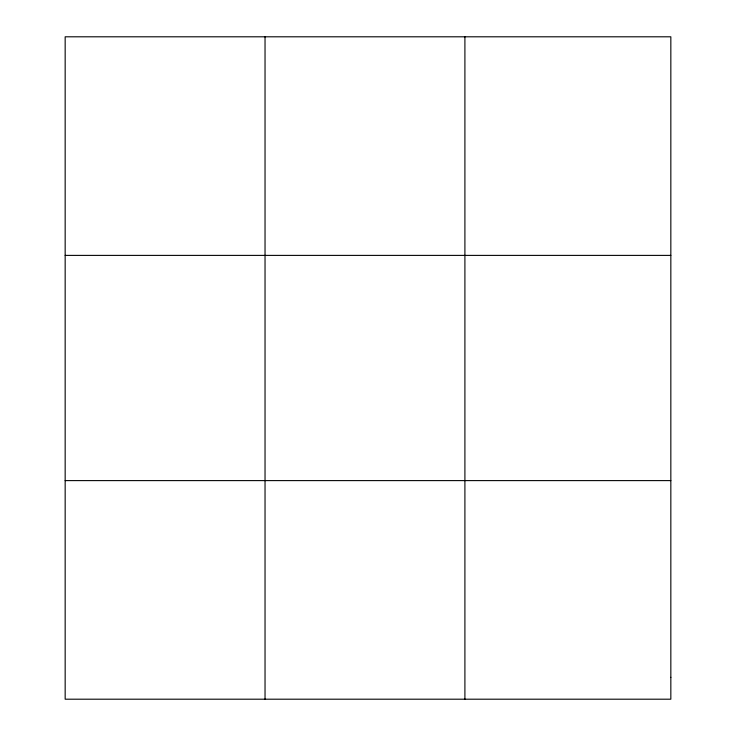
<?xml version="1.0" encoding="UTF-8"?>
<svg xmlns="http://www.w3.org/2000/svg" width="736" height="736" viewBox="0 0 736 736"><rect width="100%" height="100%" fill="white"/><g stroke="black" fill="none" stroke-linecap="round" stroke-linejoin="round"><path stroke-width="1.1" d="M265.034 699.2L265.034 36.8M464.904 699.2L464.904 36.8M65.164 255.392L670.836 255.392M65.164 480.608L670.836 480.608M670.836 677.341L670.836 699.2L65.164 699.2L65.164 36.8L670.836 36.8L670.836 677.341"/></g></svg>
